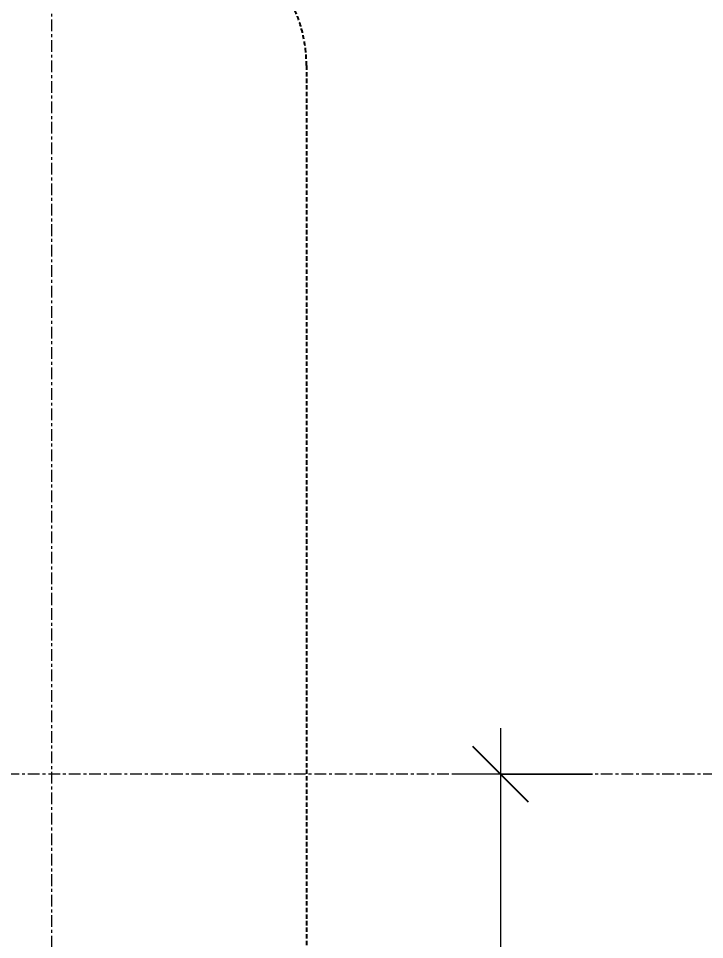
# Model space of a CAD drawing. Header units: millimetres. Extents: x 46404 to 154333, y -1327 to 55734.
# Drawn here: x 60916 to 61661, y 53358 to 54358 of the extents above; entities that cross this region are included whole.
import ezdxf

# ---------------------------------------------------------------- set-up
doc = ezdxf.new("R2010")
doc.units = ezdxf.units.MM
for name, pattern in [('Dash - Tight', [4.5, 3, -1.5]), ('Grid Line', [22.225, 12.7, -3.175, 3.175, -3.175]), ('Hidden', [7.14375, 4.7625, -2.38125])]:
    doc.linetypes.add(name, pattern=pattern)
for name, color, linetype, lineweight in [('A-ANNO-DIMS', 211, 'Continuous', 9), ('A-ANNO-DIMS-50', 211, 'Continuous', 9), ('A-DETL-GENF-2', 92, 'Dash - Tight', 18), ('A-DETL-GENF-3', 92, 'Hidden', 25), ('S-GRID-1', 1, 'Grid Line', 9)]:
    doc.layers.add(name, color=color, linetype=linetype, lineweight=lineweight)
doc.styles.add('UTM Avo', font='', dxfattribs={"width": 0.9, "height": 125})
doc.styles.get('UTM Avo').set_extended_font_data('UTM Avo')
doc.dimstyles.new('1_Dim_chi_tiet_2_5', dxfattribs={"dimscale": 304.8, "dimtxt": 124.912619, "dimasz": 0.19685, "dimexe": 0.164042, "dimexo": 0.0625, "dimgap": 0.016404, "dimtad": 1, "dimdec": 0, "dimrnd": 5, "dimzin": 0, "dimdsep": 46, "dimtxsty": 'UTM Avo', "dimblk1": 'OBLIQUE', "dimblk2": 'OBLIQUE', "dimsah": 1, "dimcen": 0.09, "dimdle": 0.164042, "dimazin": 0, "dimtfac": 1, "dimtdec": 4, "dimtix": 1, "dimtmove": 0, "dimatfit": 3, "dimfxl": 0.328084, "dimfxlon": 1, "dimtvp": 1, "dimtolj": 1, "dimtzin": 0, "dimarcsym": 2})

# ---------------------------------------------------------------- blocks, each defined once
blk = doc.blocks.new('BORDER VIEW - BORDER VIEW-2373697-TKCS_RAMP NKT 1 - MẶT BẰNG')
at = {"layer": 'A-DETL-GENF-3'}
blk.add_line((13856.48, 4204.48), (13856.48, 150), dxfattribs=at)
blk.add_arc((13706.48, 4204.48), 150, 0, 90, dxfattribs=at)
blk = doc.blocks.new('DIMBLOCK6-TKCS_RAMP NKT 1 - MẶT BẰNG')
at = {"layer": 'A-ANNO-DIMS-50'}
for p, q in [((61439.8, 53586.94), (61439.8, 51386.94)), ((61539.8, 53536.94), (61389.8, 53536.94)), ((61439.8, 53536.94), (61539.8, 53536.94)), ((61539.8, 51436.94), (61389.8, 51436.94)), ((61439.8, 51436.94), (61539.8, 51436.94))]:
    blk.add_line(p, q, dxfattribs=at)
at = {"layer": 'A-ANNO-DIMS-50', "lineweight": 25}
for p, q in [((61439.8, 53536.94), (61409.8, 53566.94)), ((61439.8, 53536.94), (61469.8, 53506.94)), ((61439.8, 51436.94), (61409.8, 51466.94)), ((61439.8, 51436.94), (61469.8, 51406.94))]:
    blk.add_line(p, q, dxfattribs=at)
at = {"layer": 'A-ANNO-DIMS-50', "color": 0, "insert": (61277.42, 52315.76), "char_height": 125, "width": 410.8237, "attachment_point": 1, "rotation": 90, "line_spacing_factor": 1.110334, "style": 'UTM Avo'}
blk.add_mtext('2100', dxfattribs=at)
blk = doc.blocks.new('_Oblique')
at = {"color": 0, "linetype": 'ByBlock', "lineweight": -2}
blk.add_line((-0.5, -0.5), (0.5, 0.5), dxfattribs=at)

msp = doc.modelspace()

# ---------------------------------------------------------------- linework, layer by layer
at = {"layer": 'S-GRID-1'}
for p, q in [((60952.56, 53721.25), (60952.56, 54971.25)), ((60952.56, 50637.53), (60952.56, 53721.25)), ((61939.45, 53536.94), (60689.45, 53536.94))]:
    msp.add_line(p, q, dxfattribs=at)

# ---------------------------------------------------------------- block references
at = {"layer": 'A-DETL-GENF-2'}
msp.add_blockref('BORDER VIEW - BORDER VIEW-2373697-TKCS_RAMP NKT 1 - MẶT BẰNG', (47372.64, 50101.94), dxfattribs=at)

# ---------------------------------------------------------------- dimensions: what is measured, and where the dimension line sits
at = {"layer": 'A-ANNO-DIMS'}
dim = msp.add_linear_dim(base=(61439.8, 51436.94), p1=(61539.8, 53536.94), p2=(61539.8, 51436.94), angle=90, dimstyle='1_Dim_chi_tiet_2_5', override={"dimpost": '<>', "dimfxl": 2100}, dxfattribs=at)
dim.commit()
dim.dimension.update_dxf_attribs({"geometry": 'DIMBLOCK6-TKCS_RAMP NKT 1 - MẶT BẰNG', "text_midpoint": (61370.12, 52486.94)})

doc.saveas('drawing.dxf')
